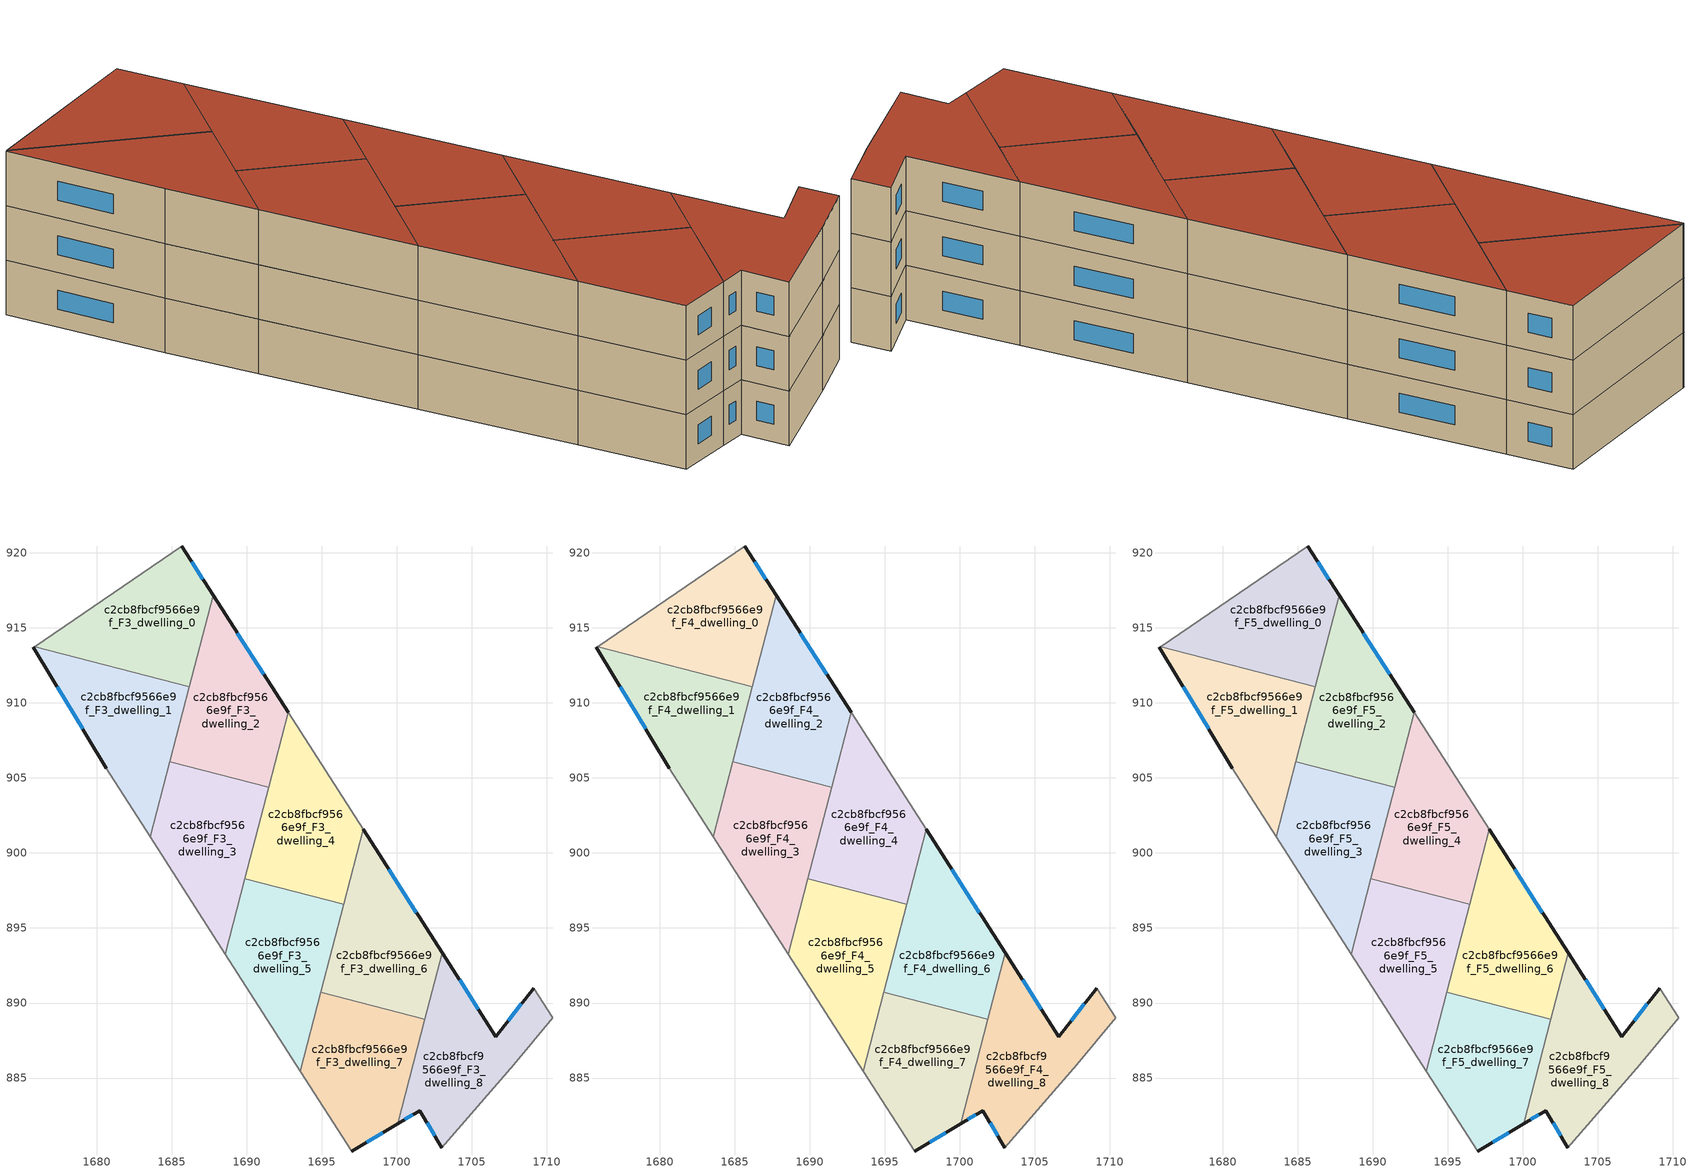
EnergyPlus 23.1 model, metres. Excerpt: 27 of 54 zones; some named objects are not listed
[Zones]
c2cb8fbcf9566e9f_F3_dwelling_0
 floor to c2cb8fbcf9566e9f_F2_dwelling_0 (EU_floor_Construction): 1685.66,920.46 1687.76,917.19 1686.18,911.09 1675.87,913.76 z9
 wall outside (EU_wall_Construction): 1687.76,917.19 1685.66,920.46 z9:12
 wall adiabatic (EU_wall_Construction): 1685.66,920.46 1675.87,913.76 z9:12
 wall to c2cb8fbcf9566e9f_F3_dwelling_1 (EU_wall_Construction): 1675.87,913.76 1686.18,911.09 z9:12
 wall to c2cb8fbcf9566e9f_F3_dwelling_2 (EU_wall_Construction): 1686.18,911.09 1687.76,917.19 z9:12
 window (EU_Window_Construction): 1687.08,918.25 1686.34,919.39 z9.98:11.02
c2cb8fbcf9566e9f_F3_dwelling_1
 floor to c2cb8fbcf9566e9f_F2_dwelling_1 (EU_floor_Construction): 1686.18,911.09 1683.58,901.07 1680.64,905.66 1675.78,913.7 1675.87,913.76 z9
 wall outside (EU_wall_Construction): 1675.78,913.7 1680.64,905.66 z9:12
 wall adiabatic (EU_wall_Construction): 1675.87,913.76 1675.78,913.7 / 1680.64,905.66 1683.58,901.07 z9:12
 wall to c2cb8fbcf9566e9f_F3_dwelling_3 (EU_wall_Construction): 1683.58,901.07 1684.88,906.08 z9:12
 wall to c2cb8fbcf9566e9f_F3_dwelling_2 (EU_wall_Construction): 1684.88,906.08 1686.18,911.09 z9:12
 window (EU_Window_Construction): 1677.36,911.08 1679.06,908.27 z9.98:11.02
c2cb8fbcf9566e9f_F3_dwelling_2
 floor to c2cb8fbcf9566e9f_F2_dwelling_2 (EU_floor_Construction): 1687.76,917.19 1692.75,909.38 1691.45,904.38 1684.88,906.08 z9
 wall outside (EU_wall_Construction): 1692.75,909.38 1687.76,917.19 z9:12
 wall to c2cb8fbcf9566e9f_F3_dwelling_3 (EU_wall_Construction): 1684.88,906.08 1691.45,904.38 z9:12
 wall to c2cb8fbcf9566e9f_F3_dwelling_4 (EU_wall_Construction): 1691.46,904.37 1692.75,909.38 z9:12
 window (EU_Window_Construction): 1691.13,911.92 1689.38,914.65 z9.98:11.02
c2cb8fbcf9566e9f_F3_dwelling_3
 floor to c2cb8fbcf9566e9f_F2_dwelling_3 (EU_floor_Construction): 1691.45,904.38 1688.58,893.27 1683.58,901.07 1684.88,906.08 z9
 wall adiabatic (EU_wall_Construction): 1683.58,901.07 1688.58,893.27 z9:12
 wall to c2cb8fbcf9566e9f_F3_dwelling_4 (EU_wall_Construction): 1689.87,898.28 1691.45,904.38 z9:12
 wall to c2cb8fbcf9566e9f_F3_dwelling_5 (EU_wall_Construction): 1688.58,893.27 1689.87,898.28 z9:12
c2cb8fbcf9566e9f_F3_dwelling_4
 floor to c2cb8fbcf9566e9f_F2_dwelling_4 (EU_floor_Construction): 1692.75,909.38 1697.75,901.58 1696.45,896.57 1689.88,898.28 z9
 wall adiabatic (EU_wall_Construction): 1697.75,901.58 1692.75,909.38 z9:12
 wall to c2cb8fbcf9566e9f_F3_dwelling_5 (EU_wall_Construction): 1689.88,898.28 1696.45,896.57 z9:12
 wall to c2cb8fbcf9566e9f_F3_dwelling_6 (EU_wall_Construction): 1696.45,896.57 1697.75,901.58 z9:12
c2cb8fbcf9566e9f_F3_dwelling_5
 floor to c2cb8fbcf9566e9f_F2_dwelling_5 (EU_floor_Construction): 1696.45,896.57 1693.57,885.46 1688.58,893.27 1689.88,898.28 z9
 wall adiabatic (EU_wall_Construction): 1688.58,893.27 1693.57,885.46 z9:12
 wall to c2cb8fbcf9566e9f_F3_dwelling_7 (EU_wall_Construction): 1693.57,885.46 1694.94,890.72 z9:12
 wall to c2cb8fbcf9566e9f_F3_dwelling_6 (EU_wall_Construction): 1694.94,890.72 1696.45,896.57 z9:12
c2cb8fbcf9566e9f_F3_dwelling_6
 floor to c2cb8fbcf9566e9f_F2_dwelling_6 (EU_floor_Construction): 1697.75,901.58 1703.02,893.35 1701.87,888.93 1694.94,890.72 z9
 wall outside (EU_wall_Construction): 1703.02,893.35 1697.75,901.58 z9:12
 wall to c2cb8fbcf9566e9f_F3_dwelling_8 (EU_wall_Construction): 1701.87,888.93 1703.02,893.35 z9:12
 wall to c2cb8fbcf9566e9f_F3_dwelling_7 (EU_wall_Construction): 1694.94,890.72 1701.87,888.93 z9:12
 window (EU_Window_Construction): 1701.3,896.03 1699.46,898.9 z9.98:11.02
c2cb8fbcf9566e9f_F3_dwelling_7
 floor to c2cb8fbcf9566e9f_F2_dwelling_7 (EU_floor_Construction): 1701.87,888.93 1700.06,881.96 1696.98,880.14 1693.57,885.46 1694.94,890.72 z9
 wall outside (EU_wall_Construction): 1696.98,880.14 1700.06,881.96 z9:12
 wall adiabatic (EU_wall_Construction): 1693.57,885.46 1696.98,880.14 z9:12
 wall to c2cb8fbcf9566e9f_F3_dwelling_8 (EU_wall_Construction): 1700.06,881.96 1701.87,888.93 z9:12
 window (EU_Window_Construction): 1697.98,880.73 1699.06,881.36 z9.98:11.02
c2cb8fbcf9566e9f_F3_dwelling_8
 floor to c2cb8fbcf9566e9f_F2_dwelling_8 (EU_floor_Construction): 1709.11,890.99 1710.38,889.02 1707.79,885.89 1702.99,880.36 1701.54,882.83 1700.06,881.96 1703.02,893.35 1706.59,887.77 z9
 wall outside (EU_wall_Construction): 1709.11,890.99 1706.59,887.77 1703.02,893.35 / 1700.06,881.96 1701.54,882.83 1702.99,880.36 z9:12
 wall adiabatic (EU_wall_Construction): 1702.99,880.36 1707.79,885.89 1710.38,889.02 1709.11,890.99 z9:12
 window (EU_Window_Construction): 1705.43,889.58 1704.18,891.54 / 1708.29,889.94 1707.41,888.82 / 1702.01,882.02 1702.52,881.16 / 1700.54,882.24 1701.06,882.54 z9.98:11.02
c2cb8fbcf9566e9f_F4_dwelling_0
 floor to c2cb8fbcf9566e9f_F3_dwelling_0 (EU_floor_Construction): 1685.66,920.46 1687.76,917.19 1686.18,911.09 1675.87,913.76 z12
 wall outside (EU_wall_Construction): 1687.76,917.19 1685.66,920.46 z12:15
 wall adiabatic (EU_wall_Construction): 1685.66,920.46 1675.87,913.76 z12:15
 wall to c2cb8fbcf9566e9f_F4_dwelling_1 (EU_wall_Construction): 1675.87,913.76 1686.18,911.09 z12:15
 wall to c2cb8fbcf9566e9f_F4_dwelling_2 (EU_wall_Construction): 1686.18,911.09 1687.76,917.19 z12:15
 window (EU_Window_Construction): 1687.08,918.25 1686.34,919.39 z12.98:14.02
c2cb8fbcf9566e9f_F4_dwelling_1
 floor to c2cb8fbcf9566e9f_F3_dwelling_1 (EU_floor_Construction): 1686.18,911.09 1683.58,901.07 1680.64,905.66 1675.78,913.7 1675.87,913.76 z12
 wall outside (EU_wall_Construction): 1675.78,913.7 1680.64,905.66 z12:15
 wall adiabatic (EU_wall_Construction): 1675.87,913.76 1675.78,913.7 / 1680.64,905.66 1683.58,901.07 z12:15
 wall to c2cb8fbcf9566e9f_F4_dwelling_3 (EU_wall_Construction): 1683.58,901.07 1684.88,906.08 z12:15
 wall to c2cb8fbcf9566e9f_F4_dwelling_2 (EU_wall_Construction): 1684.88,906.08 1686.18,911.09 z12:15
 window (EU_Window_Construction): 1677.36,911.08 1679.06,908.27 z12.98:14.02
c2cb8fbcf9566e9f_F4_dwelling_2
 floor to c2cb8fbcf9566e9f_F3_dwelling_2 (EU_floor_Construction): 1687.76,917.19 1692.75,909.38 1691.45,904.38 1684.88,906.08 z12
 wall outside (EU_wall_Construction): 1692.75,909.38 1687.76,917.19 z12:15
 wall to c2cb8fbcf9566e9f_F4_dwelling_3 (EU_wall_Construction): 1684.88,906.08 1691.45,904.38 z12:15
 wall to c2cb8fbcf9566e9f_F4_dwelling_4 (EU_wall_Construction): 1691.46,904.37 1692.75,909.38 z12:15
 window (EU_Window_Construction): 1691.13,911.92 1689.38,914.65 z12.98:14.02
c2cb8fbcf9566e9f_F4_dwelling_3
 floor to c2cb8fbcf9566e9f_F3_dwelling_3 (EU_floor_Construction): 1691.45,904.38 1688.58,893.27 1683.58,901.07 1684.88,906.08 z12
 wall adiabatic (EU_wall_Construction): 1683.58,901.07 1688.58,893.27 z12:15
 wall to c2cb8fbcf9566e9f_F4_dwelling_4 (EU_wall_Construction): 1689.87,898.28 1691.45,904.38 z12:15
 wall to c2cb8fbcf9566e9f_F4_dwelling_5 (EU_wall_Construction): 1688.58,893.27 1689.87,898.28 z12:15
c2cb8fbcf9566e9f_F4_dwelling_4
 floor to c2cb8fbcf9566e9f_F3_dwelling_4 (EU_floor_Construction): 1692.75,909.38 1697.75,901.58 1696.45,896.57 1689.88,898.28 z12
 wall adiabatic (EU_wall_Construction): 1697.75,901.58 1692.75,909.38 z12:15
 wall to c2cb8fbcf9566e9f_F4_dwelling_5 (EU_wall_Construction): 1689.88,898.28 1696.45,896.57 z12:15
 wall to c2cb8fbcf9566e9f_F4_dwelling_6 (EU_wall_Construction): 1696.45,896.57 1697.75,901.58 z12:15
c2cb8fbcf9566e9f_F4_dwelling_5
 floor to c2cb8fbcf9566e9f_F3_dwelling_5 (EU_floor_Construction): 1696.45,896.57 1693.57,885.46 1688.58,893.27 1689.88,898.28 z12
 wall adiabatic (EU_wall_Construction): 1688.58,893.27 1693.57,885.46 z12:15
 wall to c2cb8fbcf9566e9f_F4_dwelling_7 (EU_wall_Construction): 1693.57,885.46 1694.94,890.72 z12:15
 wall to c2cb8fbcf9566e9f_F4_dwelling_6 (EU_wall_Construction): 1694.94,890.72 1696.45,896.57 z12:15
c2cb8fbcf9566e9f_F4_dwelling_6
 floor to c2cb8fbcf9566e9f_F3_dwelling_6 (EU_floor_Construction): 1697.75,901.58 1703.02,893.35 1701.87,888.93 1694.94,890.72 z12
 wall outside (EU_wall_Construction): 1703.02,893.35 1697.75,901.58 z12:15
 wall to c2cb8fbcf9566e9f_F4_dwelling_8 (EU_wall_Construction): 1701.87,888.93 1703.02,893.35 z12:15
 wall to c2cb8fbcf9566e9f_F4_dwelling_7 (EU_wall_Construction): 1694.94,890.72 1701.87,888.93 z12:15
 window (EU_Window_Construction): 1701.3,896.03 1699.46,898.9 z12.98:14.02
c2cb8fbcf9566e9f_F4_dwelling_7
 floor to c2cb8fbcf9566e9f_F3_dwelling_7 (EU_floor_Construction): 1701.87,888.93 1700.06,881.96 1696.98,880.14 1693.57,885.46 1694.94,890.72 z12
 wall outside (EU_wall_Construction): 1696.98,880.14 1700.06,881.96 z12:15
 wall adiabatic (EU_wall_Construction): 1693.57,885.46 1696.98,880.14 z12:15
 wall to c2cb8fbcf9566e9f_F4_dwelling_8 (EU_wall_Construction): 1700.06,881.96 1701.87,888.93 z12:15
 window (EU_Window_Construction): 1697.98,880.73 1699.06,881.36 z12.98:14.02
c2cb8fbcf9566e9f_F4_dwelling_8
 floor to c2cb8fbcf9566e9f_F3_dwelling_8 (EU_floor_Construction): 1709.11,890.99 1710.38,889.02 1707.79,885.89 1702.99,880.36 1701.54,882.83 1700.06,881.96 1703.02,893.35 1706.59,887.77 z12
 wall outside (EU_wall_Construction): 1709.11,890.99 1706.59,887.77 1703.02,893.35 / 1700.06,881.96 1701.54,882.83 1702.99,880.36 z12:15
 wall adiabatic (EU_wall_Construction): 1702.99,880.36 1707.79,885.89 1710.38,889.02 1709.11,890.99 z12:15
 window (EU_Window_Construction): 1705.43,889.58 1704.18,891.54 / 1708.29,889.94 1707.41,888.82 / 1702.01,882.02 1702.52,881.16 / 1700.54,882.24 1701.06,882.54 z12.98:14.02
c2cb8fbcf9566e9f_F5_dwelling_0
 floor to c2cb8fbcf9566e9f_F4_dwelling_0 (EU_floor_Construction): 1685.66,920.46 1687.76,917.19 1686.18,911.09 1675.87,913.76 z15
 wall outside (EU_wall_Construction): 1687.76,917.19 1685.66,920.46 z15:18
 wall adiabatic (EU_wall_Construction): 1685.66,920.46 1675.87,913.76 z15:18
 wall to c2cb8fbcf9566e9f_F5_dwelling_1 (EU_wall_Construction): 1675.87,913.76 1686.18,911.09 z15:18
 wall to c2cb8fbcf9566e9f_F5_dwelling_2 (EU_wall_Construction): 1686.18,911.09 1687.76,917.19 z15:18
 window (EU_Window_Construction): 1687.08,918.25 1686.34,919.39 z15.98:17.02
 roof outside (EU_roof_Construction): 1686.18,911.09 1687.76,917.19 1685.66,920.46 1675.87,913.76 z18
c2cb8fbcf9566e9f_F5_dwelling_1
 floor to c2cb8fbcf9566e9f_F4_dwelling_1 (EU_floor_Construction): 1686.18,911.09 1683.58,901.07 1680.64,905.66 1675.78,913.7 1675.87,913.76 z15
 wall outside (EU_wall_Construction): 1675.78,913.7 1680.64,905.66 z15:18
 wall adiabatic (EU_wall_Construction): 1675.87,913.76 1675.78,913.7 / 1680.64,905.66 1683.58,901.07 z15:18
 wall to c2cb8fbcf9566e9f_F5_dwelling_3 (EU_wall_Construction): 1683.58,901.07 1684.88,906.08 z15:18
 wall to c2cb8fbcf9566e9f_F5_dwelling_2 (EU_wall_Construction): 1684.88,906.08 1686.18,911.09 z15:18
 window (EU_Window_Construction): 1677.36,911.08 1679.06,908.27 z15.98:17.02
 roof outside (EU_roof_Construction): 1683.58,901.07 1686.18,911.09 1675.87,913.76 1675.78,913.7 1680.64,905.66 z18
c2cb8fbcf9566e9f_F5_dwelling_2
 floor to c2cb8fbcf9566e9f_F4_dwelling_2 (EU_floor_Construction): 1687.76,917.19 1692.75,909.38 1691.45,904.38 1684.88,906.08 z15
 wall outside (EU_wall_Construction): 1692.75,909.38 1687.76,917.19 z15:18
 wall to c2cb8fbcf9566e9f_F5_dwelling_3 (EU_wall_Construction): 1684.88,906.08 1691.45,904.38 z15:18
 wall to c2cb8fbcf9566e9f_F5_dwelling_4 (EU_wall_Construction): 1691.46,904.37 1692.75,909.38 z15:18
 window (EU_Window_Construction): 1691.13,911.92 1689.38,914.65 z15.98:17.02
 roof outside (EU_roof_Construction): 1691.45,904.38 1692.75,909.38 1687.76,917.19 1684.88,906.08 z18
c2cb8fbcf9566e9f_F5_dwelling_3
 floor to c2cb8fbcf9566e9f_F4_dwelling_3 (EU_floor_Construction): 1691.45,904.38 1688.58,893.27 1683.58,901.07 1684.88,906.08 z15
 wall adiabatic (EU_wall_Construction): 1683.58,901.07 1688.58,893.27 z15:18
 wall to c2cb8fbcf9566e9f_F5_dwelling_4 (EU_wall_Construction): 1689.87,898.28 1691.45,904.38 z15:18
 wall to c2cb8fbcf9566e9f_F5_dwelling_5 (EU_wall_Construction): 1688.58,893.27 1689.87,898.28 z15:18
 roof outside (EU_roof_Construction): 1688.58,893.27 1691.45,904.38 1684.88,906.08 1683.58,901.07 z18
c2cb8fbcf9566e9f_F5_dwelling_4
 floor to c2cb8fbcf9566e9f_F4_dwelling_4 (EU_floor_Construction): 1692.75,909.38 1697.75,901.58 1696.45,896.57 1689.88,898.28 z15
 wall adiabatic (EU_wall_Construction): 1697.75,901.58 1692.75,909.38 z15:18
 wall to c2cb8fbcf9566e9f_F5_dwelling_5 (EU_wall_Construction): 1689.88,898.28 1696.45,896.57 z15:18
 wall to c2cb8fbcf9566e9f_F5_dwelling_6 (EU_wall_Construction): 1696.45,896.57 1697.75,901.58 z15:18
 roof outside (EU_roof_Construction): 1696.45,896.57 1697.75,901.58 1692.75,909.38 1689.88,898.28 z18
c2cb8fbcf9566e9f_F5_dwelling_5
 floor to c2cb8fbcf9566e9f_F4_dwelling_5 (EU_floor_Construction): 1696.45,896.57 1693.57,885.46 1688.58,893.27 1689.88,898.28 z15
 wall adiabatic (EU_wall_Construction): 1688.58,893.27 1693.57,885.46 z15:18
 wall to c2cb8fbcf9566e9f_F5_dwelling_7 (EU_wall_Construction): 1693.57,885.46 1694.94,890.72 z15:18
 wall to c2cb8fbcf9566e9f_F5_dwelling_6 (EU_wall_Construction): 1694.94,890.72 1696.45,896.57 z15:18
 roof outside (EU_roof_Construction): 1693.57,885.46 1696.45,896.57 1689.88,898.28 1688.58,893.27 z18
c2cb8fbcf9566e9f_F5_dwelling_6
 floor to c2cb8fbcf9566e9f_F4_dwelling_6 (EU_floor_Construction): 1697.75,901.58 1703.02,893.35 1701.87,888.93 1694.94,890.72 z15
 wall outside (EU_wall_Construction): 1703.02,893.35 1697.75,901.58 z15:18
 wall to c2cb8fbcf9566e9f_F5_dwelling_8 (EU_wall_Construction): 1701.87,888.93 1703.02,893.35 z15:18
 wall to c2cb8fbcf9566e9f_F5_dwelling_7 (EU_wall_Construction): 1694.94,890.72 1701.87,888.93 z15:18
 window (EU_Window_Construction): 1701.3,896.03 1699.46,898.9 z15.98:17.02
 roof outside (EU_roof_Construction): 1701.87,888.93 1703.02,893.35 1697.75,901.58 1694.94,890.72 z18
c2cb8fbcf9566e9f_F5_dwelling_7
 floor to c2cb8fbcf9566e9f_F4_dwelling_7 (EU_floor_Construction): 1701.87,888.93 1700.06,881.96 1696.98,880.14 1693.57,885.46 1694.94,890.72 z15
 wall outside (EU_wall_Construction): 1696.98,880.14 1700.06,881.96 z15:18
 wall adiabatic (EU_wall_Construction): 1693.57,885.46 1696.98,880.14 z15:18
 wall to c2cb8fbcf9566e9f_F5_dwelling_8 (EU_wall_Construction): 1700.06,881.96 1701.87,888.93 z15:18
 window (EU_Window_Construction): 1697.98,880.73 1699.06,881.36 z15.98:17.02
 roof outside (EU_roof_Construction): 1700.06,881.96 1701.87,888.93 1694.94,890.72 1693.57,885.46 1696.98,880.14 z18
c2cb8fbcf9566e9f_F5_dwelling_8
 floor to c2cb8fbcf9566e9f_F4_dwelling_8 (EU_floor_Construction): 1709.11,890.99 1710.38,889.02 1707.79,885.89 1702.99,880.36 1701.54,882.83 1700.06,881.96 1703.02,893.35 1706.59,887.77 z15
 wall outside (EU_wall_Construction): 1709.11,890.99 1706.59,887.77 1703.02,893.35 / 1700.06,881.96 1701.54,882.83 1702.99,880.36 z15:18
 wall adiabatic (EU_wall_Construction): 1702.99,880.36 1707.79,885.89 1710.38,889.02 1709.11,890.99 z15:18
 window (EU_Window_Construction): 1705.43,889.58 1704.18,891.54 / 1708.29,889.94 1707.41,888.82 / 1702.01,882.02 1702.52,881.16 / 1700.54,882.24 1701.06,882.54 z15.98:17.02
 roof outside (EU_roof_Construction): 1707.79,885.89 1710.38,889.02 1709.11,890.99 1706.59,887.77 1703.02,893.35 1700.06,881.96 1701.54,882.83 1702.99,880.36 z18
[Building]
EU S2 Campaign: North Axis=0; Terrain=City; Solar Distribution=FullExterior
[Site:Location]
Bologna: Latitude=44.5; Longitude=11.25; Time Zone=1; Elevation=37
[SizingPeriod:WeatherFileDays]
AnnualSizingPeriod: Begin Month=1; Begin Day of Month=1; End Month=12; End Day of Month=31; Day of Week for Start Day=Monday; Use Weather File Daylight Saving Period=No; Use Weather File Rain and Snow Indicators=No
[MATERIAL]
EU_InternalMass_Material: Roughness=MediumRough; Thickness=0.1; Conductivity=1; Density=1800; Specific Heat=900; Thermal Absorptance=0.9; Solar Absorptance=0.7; Visible Absorptance=0.7
[MATERIAL:NOMASS] Roughness=MediumRough; Thermal Absorptance=0.9; Solar Absorptance=0.7; Visible Absorptance=0.7
Name | Thermal Resistance
EU_wall_NoMass | 0.905828
EU_roof_NoMass | 0.37593
EU_floor_NoMass | 0.67114
[WINDOWMATERIAL:SIMPLEGLAZINGSYSTEM]
EU_Window_SimpleGlazing: UFactor=4.52486; Solar Heat Gain Coefficient=0.85; Visible Transmittance=0.85
[CONSTRUCTION]
EU_wall_Construction: EU_wall_NoMass
EU_roof_Construction: EU_roof_NoMass
EU_floor_Construction: EU_floor_NoMass
EU_Window_Construction: EU_Window_SimpleGlazing
EU_InternalMass_Construction: EU_InternalMass_Material
[ZONE] Type=1; Multiplier=1; Ceiling Height=autocalculate; Floor Area=autocalculate; Part of Total Floor Area=Yes
Name | Volume
c2cb8fbcf9566e9f_F3_dwelling_0; c2cb8fbcf9566e9f_F4_dwelling_0; c2cb8fbcf9566e9f_F5_dwelling_0 | 169.651
c2cb8fbcf9566e9f_F3_dwelling_1; c2cb8fbcf9566e9f_F4_dwelling_1; c2cb8fbcf9566e9f_F5_dwelling_1; c2cb8fbcf9566e9f_F3_dwelling_5; c2cb8fbcf9566e9f_F4_dwelling_5; c2cb8fbcf9566e9f_F5_dwelling_5 | 169.66
c2cb8fbcf9566e9f_F3_dwelling_2; c2cb8fbcf9566e9f_F4_dwelling_2; c2cb8fbcf9566e9f_F5_dwelling_2; c2cb8fbcf9566e9f_F3_dwelling_6; c2cb8fbcf9566e9f_F4_dwelling_6; c2cb8fbcf9566e9f_F5_dwelling_6; c2cb8fbcf9566e9f_F3_dwelling_8; c2cb8fbcf9566e9f_F4_dwelling_8; c2cb8fbcf9566e9f_F5_dwelling_8 | 169.655
c2cb8fbcf9566e9f_F3_dwelling_3; c2cb8fbcf9566e9f_F4_dwelling_3; c2cb8fbcf9566e9f_F5_dwelling_3 | 169.674
c2cb8fbcf9566e9f_F3_dwelling_4; c2cb8fbcf9566e9f_F4_dwelling_4; c2cb8fbcf9566e9f_F5_dwelling_4 | 169.662
c2cb8fbcf9566e9f_F3_dwelling_7; c2cb8fbcf9566e9f_F4_dwelling_7; c2cb8fbcf9566e9f_F5_dwelling_7 | 169.649
[INTERNALMASS] Construction=EU_InternalMass_Construction
Name | Zone or ZoneList | Surface Area
c2cb8fbcf9566e9f_F3_dwelling_0_EU_InternalMass | c2cb8fbcf9566e9f_F3_dwelling_0 | 56.551
c2cb8fbcf9566e9f_F3_dwelling_1_EU_InternalMass | c2cb8fbcf9566e9f_F3_dwelling_1 | 56.5525
c2cb8fbcf9566e9f_F3_dwelling_2_EU_InternalMass | c2cb8fbcf9566e9f_F3_dwelling_2 | 56.5505
c2cb8fbcf9566e9f_F3_dwelling_3_EU_InternalMass | c2cb8fbcf9566e9f_F3_dwelling_3 | 56.5588
c2cb8fbcf9566e9f_F3_dwelling_4_EU_InternalMass | c2cb8fbcf9566e9f_F3_dwelling_4 | 56.5524
c2cb8fbcf9566e9f_F3_dwelling_5_EU_InternalMass | c2cb8fbcf9566e9f_F3_dwelling_5 | 56.5549
c2cb8fbcf9566e9f_F3_dwelling_6_EU_InternalMass | c2cb8fbcf9566e9f_F3_dwelling_6 | 56.5477
c2cb8fbcf9566e9f_F3_dwelling_7_EU_InternalMass | c2cb8fbcf9566e9f_F3_dwelling_7 | 56.5495
c2cb8fbcf9566e9f_F3_dwelling_8_EU_InternalMass | c2cb8fbcf9566e9f_F3_dwelling_8 | 56.5517
c2cb8fbcf9566e9f_F4_dwelling_0_EU_InternalMass | c2cb8fbcf9566e9f_F4_dwelling_0 | 56.551
c2cb8fbcf9566e9f_F4_dwelling_1_EU_InternalMass | c2cb8fbcf9566e9f_F4_dwelling_1 | 56.5525
c2cb8fbcf9566e9f_F4_dwelling_2_EU_InternalMass | c2cb8fbcf9566e9f_F4_dwelling_2 | 56.5505
c2cb8fbcf9566e9f_F4_dwelling_3_EU_InternalMass | c2cb8fbcf9566e9f_F4_dwelling_3 | 56.5588
c2cb8fbcf9566e9f_F4_dwelling_4_EU_InternalMass | c2cb8fbcf9566e9f_F4_dwelling_4 | 56.5524
c2cb8fbcf9566e9f_F4_dwelling_5_EU_InternalMass | c2cb8fbcf9566e9f_F4_dwelling_5 | 56.5549
c2cb8fbcf9566e9f_F4_dwelling_6_EU_InternalMass | c2cb8fbcf9566e9f_F4_dwelling_6 | 56.5477
c2cb8fbcf9566e9f_F4_dwelling_7_EU_InternalMass | c2cb8fbcf9566e9f_F4_dwelling_7 | 56.5495
c2cb8fbcf9566e9f_F4_dwelling_8_EU_InternalMass | c2cb8fbcf9566e9f_F4_dwelling_8 | 56.5517
c2cb8fbcf9566e9f_F5_dwelling_0_EU_InternalMass | c2cb8fbcf9566e9f_F5_dwelling_0 | 56.551
c2cb8fbcf9566e9f_F5_dwelling_1_EU_InternalMass | c2cb8fbcf9566e9f_F5_dwelling_1 | 56.5525
c2cb8fbcf9566e9f_F5_dwelling_2_EU_InternalMass | c2cb8fbcf9566e9f_F5_dwelling_2 | 56.5505
c2cb8fbcf9566e9f_F5_dwelling_3_EU_InternalMass | c2cb8fbcf9566e9f_F5_dwelling_3 | 56.5588
c2cb8fbcf9566e9f_F5_dwelling_4_EU_InternalMass | c2cb8fbcf9566e9f_F5_dwelling_4 | 56.5524
c2cb8fbcf9566e9f_F5_dwelling_5_EU_InternalMass | c2cb8fbcf9566e9f_F5_dwelling_5 | 56.5549
c2cb8fbcf9566e9f_F5_dwelling_6_EU_InternalMass | c2cb8fbcf9566e9f_F5_dwelling_6 | 56.5477
c2cb8fbcf9566e9f_F5_dwelling_7_EU_InternalMass | c2cb8fbcf9566e9f_F5_dwelling_7 | 56.5495
c2cb8fbcf9566e9f_F5_dwelling_8_EU_InternalMass | c2cb8fbcf9566e9f_F5_dwelling_8 | 56.5517
[OTHEREQUIPMENT] Fuel Type=Electricity; Design Level Calculation Method=Watts/Area; Power per Zone Floor Area=1; Fraction Latent=0; Fraction Radiant=0; Fraction Lost=0; Carbon Dioxide Generation Rate=0; EndUse Subcategory=EU_Step8_InternalGains
Name | Zone or ZoneList or Space or SpaceList | Schedule
EU_Step8_InternalGain_c2cb8fbcf9566e9f_F3_dwelling_0_f000 | c2cb8fbcf9566e9f_F3_dwelling_0 | EU_Step8_GainSchedule_c2cb8fbcf9566e9f_F3_dwelling_0_f000
EU_Step8_InternalGain_c2cb8fbcf9566e9f_F3_dwelling_1_f000 | c2cb8fbcf9566e9f_F3_dwelling_1 | EU_Step8_GainSchedule_c2cb8fbcf9566e9f_F3_dwelling_1_f000
EU_Step8_InternalGain_c2cb8fbcf9566e9f_F3_dwelling_2_f000 | c2cb8fbcf9566e9f_F3_dwelling_2 | EU_Step8_GainSchedule_c2cb8fbcf9566e9f_F3_dwelling_2_f000
EU_Step8_InternalGain_c2cb8fbcf9566e9f_F3_dwelling_3_f000 | c2cb8fbcf9566e9f_F3_dwelling_3 | EU_Step8_GainSchedule_c2cb8fbcf9566e9f_F3_dwelling_3_f000
EU_Step8_InternalGain_c2cb8fbcf9566e9f_F3_dwelling_4_f000 | c2cb8fbcf9566e9f_F3_dwelling_4 | EU_Step8_GainSchedule_c2cb8fbcf9566e9f_F3_dwelling_4_f000
EU_Step8_InternalGain_c2cb8fbcf9566e9f_F3_dwelling_5_f000 | c2cb8fbcf9566e9f_F3_dwelling_5 | EU_Step8_GainSchedule_c2cb8fbcf9566e9f_F3_dwelling_5_f000
EU_Step8_InternalGain_c2cb8fbcf9566e9f_F3_dwelling_6_f000 | c2cb8fbcf9566e9f_F3_dwelling_6 | EU_Step8_GainSchedule_c2cb8fbcf9566e9f_F3_dwelling_6_f000
EU_Step8_InternalGain_c2cb8fbcf9566e9f_F3_dwelling_7_f000 | c2cb8fbcf9566e9f_F3_dwelling_7 | EU_Step8_GainSchedule_c2cb8fbcf9566e9f_F3_dwelling_7_f000
EU_Step8_InternalGain_c2cb8fbcf9566e9f_F3_dwelling_8_f000 | c2cb8fbcf9566e9f_F3_dwelling_8 | EU_Step8_GainSchedule_c2cb8fbcf9566e9f_F3_dwelling_8_f000
EU_Step8_InternalGain_c2cb8fbcf9566e9f_F4_dwelling_0_f000 | c2cb8fbcf9566e9f_F4_dwelling_0 | EU_Step8_GainSchedule_c2cb8fbcf9566e9f_F4_dwelling_0_f000
EU_Step8_InternalGain_c2cb8fbcf9566e9f_F4_dwelling_1_f000 | c2cb8fbcf9566e9f_F4_dwelling_1 | EU_Step8_GainSchedule_c2cb8fbcf9566e9f_F4_dwelling_1_f000
EU_Step8_InternalGain_c2cb8fbcf9566e9f_F4_dwelling_2_f000 | c2cb8fbcf9566e9f_F4_dwelling_2 | EU_Step8_GainSchedule_c2cb8fbcf9566e9f_F4_dwelling_2_f000
EU_Step8_InternalGain_c2cb8fbcf9566e9f_F4_dwelling_3_f000 | c2cb8fbcf9566e9f_F4_dwelling_3 | EU_Step8_GainSchedule_c2cb8fbcf9566e9f_F4_dwelling_3_f000
EU_Step8_InternalGain_c2cb8fbcf9566e9f_F4_dwelling_4_f000 | c2cb8fbcf9566e9f_F4_dwelling_4 | EU_Step8_GainSchedule_c2cb8fbcf9566e9f_F4_dwelling_4_f000
EU_Step8_InternalGain_c2cb8fbcf9566e9f_F4_dwelling_5_f000 | c2cb8fbcf9566e9f_F4_dwelling_5 | EU_Step8_GainSchedule_c2cb8fbcf9566e9f_F4_dwelling_5_f000
EU_Step8_InternalGain_c2cb8fbcf9566e9f_F4_dwelling_6_f000 | c2cb8fbcf9566e9f_F4_dwelling_6 | EU_Step8_GainSchedule_c2cb8fbcf9566e9f_F4_dwelling_6_f000
EU_Step8_InternalGain_c2cb8fbcf9566e9f_F4_dwelling_7_f000 | c2cb8fbcf9566e9f_F4_dwelling_7 | EU_Step8_GainSchedule_c2cb8fbcf9566e9f_F4_dwelling_7_f000
EU_Step8_InternalGain_c2cb8fbcf9566e9f_F4_dwelling_8_f000 | c2cb8fbcf9566e9f_F4_dwelling_8 | EU_Step8_GainSchedule_c2cb8fbcf9566e9f_F4_dwelling_8_f000
EU_Step8_InternalGain_c2cb8fbcf9566e9f_F5_dwelling_0_f000 | c2cb8fbcf9566e9f_F5_dwelling_0 | EU_Step8_GainSchedule_c2cb8fbcf9566e9f_F5_dwelling_0_f000
EU_Step8_InternalGain_c2cb8fbcf9566e9f_F5_dwelling_1_f000 | c2cb8fbcf9566e9f_F5_dwelling_1 | EU_Step8_GainSchedule_c2cb8fbcf9566e9f_F5_dwelling_1_f000
EU_Step8_InternalGain_c2cb8fbcf9566e9f_F5_dwelling_2_f000 | c2cb8fbcf9566e9f_F5_dwelling_2 | EU_Step8_GainSchedule_c2cb8fbcf9566e9f_F5_dwelling_2_f000
EU_Step8_InternalGain_c2cb8fbcf9566e9f_F5_dwelling_3_f000 | c2cb8fbcf9566e9f_F5_dwelling_3 | EU_Step8_GainSchedule_c2cb8fbcf9566e9f_F5_dwelling_3_f000
EU_Step8_InternalGain_c2cb8fbcf9566e9f_F5_dwelling_4_f000 | c2cb8fbcf9566e9f_F5_dwelling_4 | EU_Step8_GainSchedule_c2cb8fbcf9566e9f_F5_dwelling_4_f000
EU_Step8_InternalGain_c2cb8fbcf9566e9f_F5_dwelling_5_f000 | c2cb8fbcf9566e9f_F5_dwelling_5 | EU_Step8_GainSchedule_c2cb8fbcf9566e9f_F5_dwelling_5_f000
EU_Step8_InternalGain_c2cb8fbcf9566e9f_F5_dwelling_6_f000 | c2cb8fbcf9566e9f_F5_dwelling_6 | EU_Step8_GainSchedule_c2cb8fbcf9566e9f_F5_dwelling_6_f000
EU_Step8_InternalGain_c2cb8fbcf9566e9f_F5_dwelling_7_f000 | c2cb8fbcf9566e9f_F5_dwelling_7 | EU_Step8_GainSchedule_c2cb8fbcf9566e9f_F5_dwelling_7_f000
EU_Step8_InternalGain_c2cb8fbcf9566e9f_F5_dwelling_8_f000 | c2cb8fbcf9566e9f_F5_dwelling_8 | EU_Step8_GainSchedule_c2cb8fbcf9566e9f_F5_dwelling_8_f000
[ZONEVENTILATION:DESIGNFLOWRATE] Schedule=EU_AlwaysOn; Design Flow Rate Calculation Method=AirChanges/Hour; Air Changes per Hour=0.73129; Ventilation Type=Natural; Fan Pressure Rise=0; Fan Total Efficiency=1; Constant Term Coefficient=1; Temperature Term Coefficient=0; Velocity Term Coefficient=0; Velocity Squared Term Coefficient=0; Minimum Indoor Temperature=-100; Maximum Indoor Temperature=100; Delta Temperature=-100; Minimum Outdoor Temperature=-100; Maximum Outdoor Temperature=100; Maximum Wind Speed=40
Name | Zone or ZoneList or Space or SpaceList
EU_ConstantAir_c2cb8fbcf9566e9f_F3_dwelling_0 | c2cb8fbcf9566e9f_F3_dwelling_0
EU_ConstantAir_c2cb8fbcf9566e9f_F3_dwelling_1 | c2cb8fbcf9566e9f_F3_dwelling_1
EU_ConstantAir_c2cb8fbcf9566e9f_F3_dwelling_2 | c2cb8fbcf9566e9f_F3_dwelling_2
EU_ConstantAir_c2cb8fbcf9566e9f_F3_dwelling_3 | c2cb8fbcf9566e9f_F3_dwelling_3
EU_ConstantAir_c2cb8fbcf9566e9f_F3_dwelling_4 | c2cb8fbcf9566e9f_F3_dwelling_4
EU_ConstantAir_c2cb8fbcf9566e9f_F3_dwelling_5 | c2cb8fbcf9566e9f_F3_dwelling_5
EU_ConstantAir_c2cb8fbcf9566e9f_F3_dwelling_6 | c2cb8fbcf9566e9f_F3_dwelling_6
EU_ConstantAir_c2cb8fbcf9566e9f_F3_dwelling_7 | c2cb8fbcf9566e9f_F3_dwelling_7
EU_ConstantAir_c2cb8fbcf9566e9f_F3_dwelling_8 | c2cb8fbcf9566e9f_F3_dwelling_8
EU_ConstantAir_c2cb8fbcf9566e9f_F4_dwelling_0 | c2cb8fbcf9566e9f_F4_dwelling_0
EU_ConstantAir_c2cb8fbcf9566e9f_F4_dwelling_1 | c2cb8fbcf9566e9f_F4_dwelling_1
EU_ConstantAir_c2cb8fbcf9566e9f_F4_dwelling_2 | c2cb8fbcf9566e9f_F4_dwelling_2
EU_ConstantAir_c2cb8fbcf9566e9f_F4_dwelling_3 | c2cb8fbcf9566e9f_F4_dwelling_3
EU_ConstantAir_c2cb8fbcf9566e9f_F4_dwelling_4 | c2cb8fbcf9566e9f_F4_dwelling_4
EU_ConstantAir_c2cb8fbcf9566e9f_F4_dwelling_5 | c2cb8fbcf9566e9f_F4_dwelling_5
EU_ConstantAir_c2cb8fbcf9566e9f_F4_dwelling_6 | c2cb8fbcf9566e9f_F4_dwelling_6
EU_ConstantAir_c2cb8fbcf9566e9f_F4_dwelling_7 | c2cb8fbcf9566e9f_F4_dwelling_7
EU_ConstantAir_c2cb8fbcf9566e9f_F4_dwelling_8 | c2cb8fbcf9566e9f_F4_dwelling_8
EU_ConstantAir_c2cb8fbcf9566e9f_F5_dwelling_0 | c2cb8fbcf9566e9f_F5_dwelling_0
EU_ConstantAir_c2cb8fbcf9566e9f_F5_dwelling_1 | c2cb8fbcf9566e9f_F5_dwelling_1
EU_ConstantAir_c2cb8fbcf9566e9f_F5_dwelling_2 | c2cb8fbcf9566e9f_F5_dwelling_2
EU_ConstantAir_c2cb8fbcf9566e9f_F5_dwelling_3 | c2cb8fbcf9566e9f_F5_dwelling_3
EU_ConstantAir_c2cb8fbcf9566e9f_F5_dwelling_4 | c2cb8fbcf9566e9f_F5_dwelling_4
EU_ConstantAir_c2cb8fbcf9566e9f_F5_dwelling_5 | c2cb8fbcf9566e9f_F5_dwelling_5
EU_ConstantAir_c2cb8fbcf9566e9f_F5_dwelling_6 | c2cb8fbcf9566e9f_F5_dwelling_6
EU_ConstantAir_c2cb8fbcf9566e9f_F5_dwelling_7 | c2cb8fbcf9566e9f_F5_dwelling_7
EU_ConstantAir_c2cb8fbcf9566e9f_F5_dwelling_8 | c2cb8fbcf9566e9f_F5_dwelling_8
[HVACTEMPLATE:ZONE:IDEALLOADSAIRSYSTEM] System Availability Schedule=EU_AlwaysOn; Maximum Heating Supply Air Temperature=50; Minimum Cooling Supply Air Temperature=13; Maximum Heating Supply Air Humidity Ratio=0.0156; Minimum Cooling Supply Air Humidity Ratio=0.0077; Heating Limit=NoLimit; Cooling Limit=NoLimit; Heating Availability Schedule=EU_AlwaysOn; Cooling Availability Schedule=EU_CoolingOff; Dehumidification Control Type=ConstantSensibleHeatRatio; Cooling Sensible Heat Ratio=0.7; Dehumidification Setpoint=60; Humidification Control Type=None; Humidification Setpoint=30; Outdoor Air Method=None; Outdoor Air Flow Rate per Person=0.00944; Outdoor Air Flow Rate per Zone Floor Area=0; Outdoor Air Flow Rate per Zone=0; Demand Controlled Ventilation Type=None; Outdoor Air Economizer Type=NoEconomizer; Heat Recovery Type=None; Sensible Heat Recovery Effectiveness=0.7; Latent Heat Recovery Effectiveness=0.65
Name | Template Thermostat
c2cb8fbcf9566e9f_F3_dwelling_0 | EU_HeatOnly_c2cb8fbcf9566e9f_F3_dwelling_0
c2cb8fbcf9566e9f_F3_dwelling_1 | EU_HeatOnly_c2cb8fbcf9566e9f_F3_dwelling_1
c2cb8fbcf9566e9f_F3_dwelling_2 | EU_HeatOnly_c2cb8fbcf9566e9f_F3_dwelling_2
c2cb8fbcf9566e9f_F3_dwelling_3 | EU_HeatOnly_c2cb8fbcf9566e9f_F3_dwelling_3
c2cb8fbcf9566e9f_F3_dwelling_4 | EU_HeatOnly_c2cb8fbcf9566e9f_F3_dwelling_4
c2cb8fbcf9566e9f_F3_dwelling_5 | EU_HeatOnly_c2cb8fbcf9566e9f_F3_dwelling_5
c2cb8fbcf9566e9f_F3_dwelling_6 | EU_HeatOnly_c2cb8fbcf9566e9f_F3_dwelling_6
c2cb8fbcf9566e9f_F3_dwelling_7 | EU_HeatOnly_c2cb8fbcf9566e9f_F3_dwelling_7
c2cb8fbcf9566e9f_F3_dwelling_8 | EU_HeatOnly_c2cb8fbcf9566e9f_F3_dwelling_8
c2cb8fbcf9566e9f_F4_dwelling_0 | EU_HeatOnly_c2cb8fbcf9566e9f_F4_dwelling_0
c2cb8fbcf9566e9f_F4_dwelling_1 | EU_HeatOnly_c2cb8fbcf9566e9f_F4_dwelling_1
c2cb8fbcf9566e9f_F4_dwelling_2 | EU_HeatOnly_c2cb8fbcf9566e9f_F4_dwelling_2
c2cb8fbcf9566e9f_F4_dwelling_3 | EU_HeatOnly_c2cb8fbcf9566e9f_F4_dwelling_3
c2cb8fbcf9566e9f_F4_dwelling_4 | EU_HeatOnly_c2cb8fbcf9566e9f_F4_dwelling_4
c2cb8fbcf9566e9f_F4_dwelling_5 | EU_HeatOnly_c2cb8fbcf9566e9f_F4_dwelling_5
c2cb8fbcf9566e9f_F4_dwelling_6 | EU_HeatOnly_c2cb8fbcf9566e9f_F4_dwelling_6
c2cb8fbcf9566e9f_F4_dwelling_7 | EU_HeatOnly_c2cb8fbcf9566e9f_F4_dwelling_7
c2cb8fbcf9566e9f_F4_dwelling_8 | EU_HeatOnly_c2cb8fbcf9566e9f_F4_dwelling_8
c2cb8fbcf9566e9f_F5_dwelling_0 | EU_HeatOnly_c2cb8fbcf9566e9f_F5_dwelling_0
c2cb8fbcf9566e9f_F5_dwelling_1 | EU_HeatOnly_c2cb8fbcf9566e9f_F5_dwelling_1
c2cb8fbcf9566e9f_F5_dwelling_2 | EU_HeatOnly_c2cb8fbcf9566e9f_F5_dwelling_2
c2cb8fbcf9566e9f_F5_dwelling_3 | EU_HeatOnly_c2cb8fbcf9566e9f_F5_dwelling_3
c2cb8fbcf9566e9f_F5_dwelling_4 | EU_HeatOnly_c2cb8fbcf9566e9f_F5_dwelling_4
c2cb8fbcf9566e9f_F5_dwelling_5 | EU_HeatOnly_c2cb8fbcf9566e9f_F5_dwelling_5
c2cb8fbcf9566e9f_F5_dwelling_6 | EU_HeatOnly_c2cb8fbcf9566e9f_F5_dwelling_6
c2cb8fbcf9566e9f_F5_dwelling_7 | EU_HeatOnly_c2cb8fbcf9566e9f_F5_dwelling_7
c2cb8fbcf9566e9f_F5_dwelling_8 | EU_HeatOnly_c2cb8fbcf9566e9f_F5_dwelling_8
[SIZING:ZONE] Zone Cooling Design Supply Air Temperature Input Method=SupplyAirTemperature; Zone Cooling Design Supply Air Temperature=13; Zone Heating Design Supply Air Temperature Input Method=SupplyAirTemperature; Zone Heating Design Supply Air Temperature=50; Zone Cooling Design Supply Air Humidity Ratio=0.008; Zone Heating Design Supply Air Humidity Ratio=0.008; Cooling Design Air Flow Method=DesignDay; Cooling Design Air Flow Rate=0; Cooling Minimum Air Flow per Zone Floor Area=0.000762; Cooling Minimum Air Flow=0; Cooling Minimum Air Flow Fraction=0.2; Heating Design Air Flow Method=DesignDay; Heating Design Air Flow Rate=0; Heating Maximum Air Flow per Zone Floor Area=0.002032; Heating Maximum Air Flow=0.141576; Heating Maximum Air Flow Fraction=0.3; Account for Dedicated Outdoor Air System=No; Dedicated Outdoor Air System Control Strategy=NeutralSupplyAir; Dedicated Outdoor Air Low Setpoint Temperature for Design=autosize; Dedicated Outdoor Air High Setpoint Temperature for Design=autosize; Zone Load Sizing Method=Sensible Load Only No Latent Load; Zone Latent Cooling Design Supply Air Humidity Ratio Input Method=HumidityRatioDifference; Zone Cooling Design Supply Air Humidity Ratio Difference=0.005; Zone Latent Heating Design Supply Air Humidity Ratio Input Method=HumidityRatioDifference; Zone Humidification Design Supply Air Humidity Ratio Difference=0.005
c2cb8fbcf9566e9f_F3_dwelling_0; c2cb8fbcf9566e9f_F3_dwelling_1; c2cb8fbcf9566e9f_F3_dwelling_2; c2cb8fbcf9566e9f_F3_dwelling_3; c2cb8fbcf9566e9f_F3_dwelling_4; c2cb8fbcf9566e9f_F3_dwelling_5; c2cb8fbcf9566e9f_F3_dwelling_6; c2cb8fbcf9566e9f_F3_dwelling_7; c2cb8fbcf9566e9f_F3_dwelling_8; c2cb8fbcf9566e9f_F4_dwelling_0; c2cb8fbcf9566e9f_F4_dwelling_1; c2cb8fbcf9566e9f_F4_dwelling_2; c2cb8fbcf9566e9f_F4_dwelling_3; c2cb8fbcf9566e9f_F4_dwelling_4; c2cb8fbcf9566e9f_F4_dwelling_5; c2cb8fbcf9566e9f_F4_dwelling_6; c2cb8fbcf9566e9f_F4_dwelling_7; c2cb8fbcf9566e9f_F4_dwelling_8; c2cb8fbcf9566e9f_F5_dwelling_0; c2cb8fbcf9566e9f_F5_dwelling_1; c2cb8fbcf9566e9f_F5_dwelling_2; c2cb8fbcf9566e9f_F5_dwelling_3; c2cb8fbcf9566e9f_F5_dwelling_4; c2cb8fbcf9566e9f_F5_dwelling_5; c2cb8fbcf9566e9f_F5_dwelling_6; c2cb8fbcf9566e9f_F5_dwelling_7; c2cb8fbcf9566e9f_F5_dwelling_8
[SCHEDULE:CONSTANT]
Name | Hourly Value
EU_AlwaysOn | 1
EU_CoolingOff | 0
[SCHEDULE:FILE] Column Number=1; Rows to Skip at Top=0; Number of Hours of Data=8760; Column Separator=Comma; Interpolate to Timestep=No; Minutes per Item=60; Adjust Schedule for Daylight Savings=Yes
Name | File
EU_Step8_GainSchedule_c2cb8fbcf9566e9f_F3_dwelling_0_f000 | ../../schedules/c2cb8fbcf9566e9f/c2cb8fbcf9566e9f_F3_dwelling_0_f000_gain.csv
EU_Step8_GainSchedule_c2cb8fbcf9566e9f_F3_dwelling_1_f000 | ../../schedules/c2cb8fbcf9566e9f/c2cb8fbcf9566e9f_F3_dwelling_1_f000_gain.csv
EU_Step8_GainSchedule_c2cb8fbcf9566e9f_F3_dwelling_2_f000 | ../../schedules/c2cb8fbcf9566e9f/c2cb8fbcf9566e9f_F3_dwelling_2_f000_gain.csv
EU_Step8_GainSchedule_c2cb8fbcf9566e9f_F3_dwelling_3_f000 | ../../schedules/c2cb8fbcf9566e9f/c2cb8fbcf9566e9f_F3_dwelling_3_f000_gain.csv
EU_Step8_GainSchedule_c2cb8fbcf9566e9f_F3_dwelling_4_f000 | ../../schedules/c2cb8fbcf9566e9f/c2cb8fbcf9566e9f_F3_dwelling_4_f000_gain.csv
EU_Step8_GainSchedule_c2cb8fbcf9566e9f_F3_dwelling_5_f000 | ../../schedules/c2cb8fbcf9566e9f/c2cb8fbcf9566e9f_F3_dwelling_5_f000_gain.csv
EU_Step8_GainSchedule_c2cb8fbcf9566e9f_F3_dwelling_6_f000 | ../../schedules/c2cb8fbcf9566e9f/c2cb8fbcf9566e9f_F3_dwelling_6_f000_gain.csv
EU_Step8_GainSchedule_c2cb8fbcf9566e9f_F3_dwelling_7_f000 | ../../schedules/c2cb8fbcf9566e9f/c2cb8fbcf9566e9f_F3_dwelling_7_f000_gain.csv
EU_Step8_GainSchedule_c2cb8fbcf9566e9f_F3_dwelling_8_f000 | ../../schedules/c2cb8fbcf9566e9f/c2cb8fbcf9566e9f_F3_dwelling_8_f000_gain.csv
EU_Step8_GainSchedule_c2cb8fbcf9566e9f_F4_dwelling_0_f000 | ../../schedules/c2cb8fbcf9566e9f/c2cb8fbcf9566e9f_F4_dwelling_0_f000_gain.csv
EU_Step8_GainSchedule_c2cb8fbcf9566e9f_F4_dwelling_1_f000 | ../../schedules/c2cb8fbcf9566e9f/c2cb8fbcf9566e9f_F4_dwelling_1_f000_gain.csv
EU_Step8_GainSchedule_c2cb8fbcf9566e9f_F4_dwelling_2_f000 | ../../schedules/c2cb8fbcf9566e9f/c2cb8fbcf9566e9f_F4_dwelling_2_f000_gain.csv
EU_Step8_GainSchedule_c2cb8fbcf9566e9f_F4_dwelling_3_f000 | ../../schedules/c2cb8fbcf9566e9f/c2cb8fbcf9566e9f_F4_dwelling_3_f000_gain.csv
EU_Step8_GainSchedule_c2cb8fbcf9566e9f_F4_dwelling_4_f000 | ../../schedules/c2cb8fbcf9566e9f/c2cb8fbcf9566e9f_F4_dwelling_4_f000_gain.csv
EU_Step8_GainSchedule_c2cb8fbcf9566e9f_F4_dwelling_5_f000 | ../../schedules/c2cb8fbcf9566e9f/c2cb8fbcf9566e9f_F4_dwelling_5_f000_gain.csv
EU_Step8_GainSchedule_c2cb8fbcf9566e9f_F4_dwelling_6_f000 | ../../schedules/c2cb8fbcf9566e9f/c2cb8fbcf9566e9f_F4_dwelling_6_f000_gain.csv
EU_Step8_GainSchedule_c2cb8fbcf9566e9f_F4_dwelling_7_f000 | ../../schedules/c2cb8fbcf9566e9f/c2cb8fbcf9566e9f_F4_dwelling_7_f000_gain.csv
EU_Step8_GainSchedule_c2cb8fbcf9566e9f_F4_dwelling_8_f000 | ../../schedules/c2cb8fbcf9566e9f/c2cb8fbcf9566e9f_F4_dwelling_8_f000_gain.csv
EU_Step8_GainSchedule_c2cb8fbcf9566e9f_F5_dwelling_0_f000 | ../../schedules/c2cb8fbcf9566e9f/c2cb8fbcf9566e9f_F5_dwelling_0_f000_gain.csv
EU_Step8_GainSchedule_c2cb8fbcf9566e9f_F5_dwelling_1_f000 | ../../schedules/c2cb8fbcf9566e9f/c2cb8fbcf9566e9f_F5_dwelling_1_f000_gain.csv
EU_Step8_GainSchedule_c2cb8fbcf9566e9f_F5_dwelling_2_f000 | ../../schedules/c2cb8fbcf9566e9f/c2cb8fbcf9566e9f_F5_dwelling_2_f000_gain.csv
EU_Step8_GainSchedule_c2cb8fbcf9566e9f_F5_dwelling_3_f000 | ../../schedules/c2cb8fbcf9566e9f/c2cb8fbcf9566e9f_F5_dwelling_3_f000_gain.csv
EU_Step8_GainSchedule_c2cb8fbcf9566e9f_F5_dwelling_4_f000 | ../../schedules/c2cb8fbcf9566e9f/c2cb8fbcf9566e9f_F5_dwelling_4_f000_gain.csv
EU_Step8_GainSchedule_c2cb8fbcf9566e9f_F5_dwelling_5_f000 | ../../schedules/c2cb8fbcf9566e9f/c2cb8fbcf9566e9f_F5_dwelling_5_f000_gain.csv
EU_Step8_GainSchedule_c2cb8fbcf9566e9f_F5_dwelling_6_f000 | ../../schedules/c2cb8fbcf9566e9f/c2cb8fbcf9566e9f_F5_dwelling_6_f000_gain.csv
EU_Step8_GainSchedule_c2cb8fbcf9566e9f_F5_dwelling_7_f000 | ../../schedules/c2cb8fbcf9566e9f/c2cb8fbcf9566e9f_F5_dwelling_7_f000_gain.csv
EU_Step8_GainSchedule_c2cb8fbcf9566e9f_F5_dwelling_8_f000 | ../../schedules/c2cb8fbcf9566e9f/c2cb8fbcf9566e9f_F5_dwelling_8_f000_gain.csv
